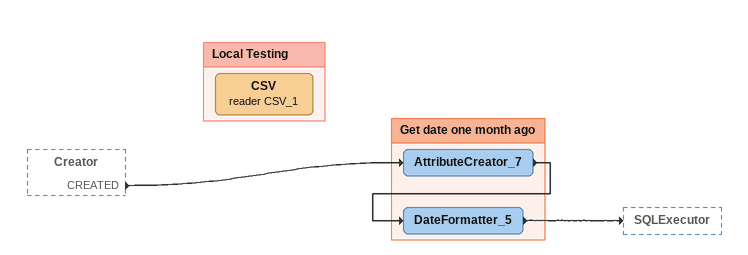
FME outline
Creator [outside]
    CREATED -> AttributeCreator_7

Bookmark: Get date one month ago
AttributeCreator_7
    -> DateFormatter_5
DateFormatter_5
    -> SQLExecutor

Bookmark: Local Testing
CSV (reader CSV_1)
